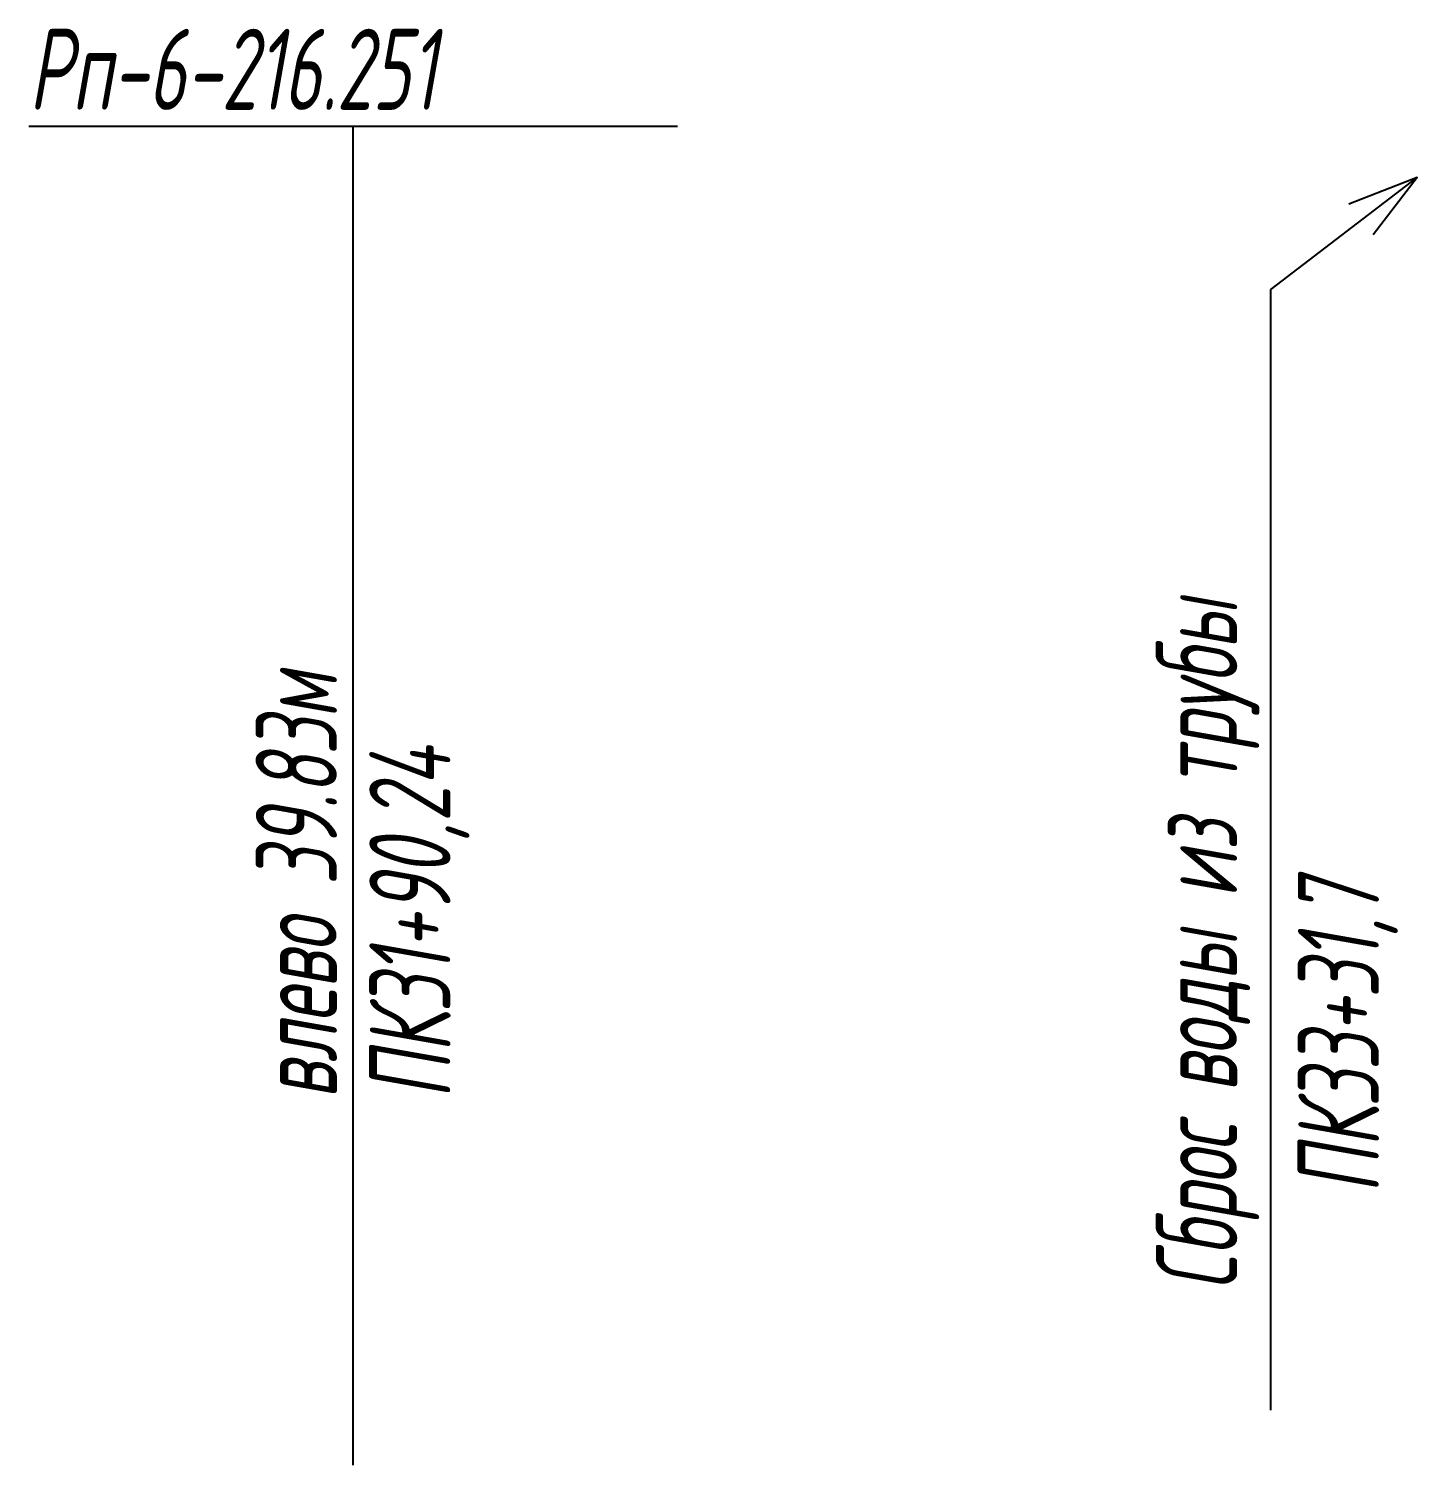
# Model space of a CAD drawing. Extents: x 2172 to 5772, y -842 to -248.
# Drawn here: x 2895.28 to 2938.08, y -387.36 to -343.06 of the extents above; entities that cross this region are included whole.
import ezdxf

# ---------------------------------------------------------------- set-up
doc = ezdxf.new("R2010")
doc.units = 0
doc.header["$MEASUREMENT"] = 0
doc.linetypes.add('TP0', pattern=[0])
doc.layers.get('0').update_dxf_attribs({"linetype": 'CONTINUOUS'})
doc.styles.add('eskd', font='spds.shx', dxfattribs={"width": 1.2, "oblique": 15})

msp = doc.modelspace()

# ---------------------------------------------------------------- linework, layer by layer
at = {"linetype": 'TP0'}
for p, q in [((2895.278, -346.065), (2915.278, -346.065)), ((2905.278, -376.065), (2905.278, -346.065)), ((2905.278, -387.365), (2905.278, -376.065))]:
    msp.add_line(p, q, dxfattribs=at)
at = {"linetype": 'Continuous'}
for points in [[(2933.568, -351.103), (2938.079, -347.654), (2935.965, -348.476)], [(2938.079, -347.654), (2936.719, -349.422)], [(2933.568, -385.662), (2933.568, -351.103)]]:
    msp.add_lwpolyline(points, dxfattribs=at)

# ---------------------------------------------------------------- texts
at = {"style": 'eskd', "oblique": 10, "width": 0.8}
msp.add_text('Рп-6-216.251', height=2.5, dxfattribs=at).set_placement((2895.278, -345.565))
for s, p in [('Сброс воды из трубы', (2932.529, -381.976)), ('влево 39.83м', (2904.778, -376.065)), ('ПК31+90,24', (2908.278, -376.065)), ('ПК33+31,7', (2936.899, -378.98))]:
    msp.add_text(s, height=2.5, rotation=90, dxfattribs=at).set_placement(p)

doc.saveas('drawing.dxf')
